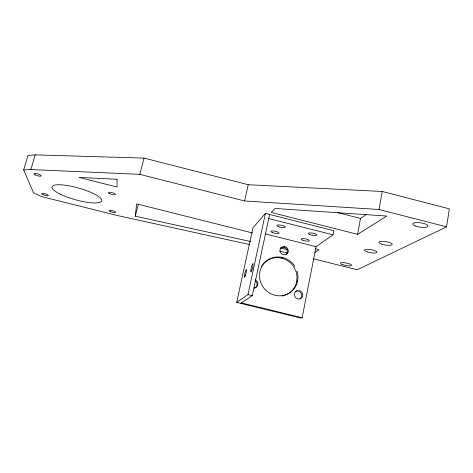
<?xml version="1.0" encoding="UTF-8"?>
<svg xmlns="http://www.w3.org/2000/svg" width="473" height="473" viewBox="0 0 473 473"><rect width="100%" height="100%" fill="white"/><g stroke="black" fill="none" stroke-linecap="round" stroke-linejoin="round"><path stroke-width="0.71" d="M284.693 295.323A19.641 18.867 51.5 0 0 296.701 281.512L297.694 280.938L298.031 275.901L297.062 270.905M296.701 281.512L297.038 276.504L296.074 271.532L293.887 266.938A19.641 18.867 51.5 0 0 262.74 264.543M250.737 241.543L135.272 216.196L136.62 203.845L252.517 232.97M313.297 258.761L357.221 269.758L446.559 226.839L449.35 208.83L382.208 191.482L248.23 184.724L144.058 158.088L35.209 154.872L27.99 155.41L23.65 169.937L33.565 192.86L41.636 196.597L116.997 215.422L249.36 244.529M23.65 169.937L30.857 169.553L139.842 174.342L244.612 200.972L379.003 209.504L382.208 191.482M357.588 234.336L386.766 216.049L274.967 208.469L271.384 212.466L357.588 234.336L360.503 218.443L366.492 214.34M333.057 234.833L333.843 230.718L265.412 213.382L252.943 227.809L236.695 302.389L301.112 318.128L302.141 317.755L316.07 246.652L333.057 234.833L268.735 218.567M240.651 303.353L252.298 295.649L269.616 214.446M236.695 302.389L247.976 294.59L265.412 213.382M244.612 200.972L248.23 184.724M135.272 216.196L138.317 204.36M139.842 174.342L144.058 158.088M30.857 169.553L35.209 154.872M284.048 247.355L284.965 246.599M281.807 258.205L282.718 257.507M314.906 252.47L319.05 249.691L315.473 248.792M280.323 248.035L287.543 249.62M279.578 251.175L287.489 252.913M241.348 302.891L302.141 317.755M247.976 294.59L252.298 295.649M265.318 233.887L316.07 246.652M337.639 212.608L360.503 218.443M379.003 209.504L446.559 226.839M297.694 280.938A19.754 18.967 51.4 0 1 270.237 293.449A19.754 18.967 51.4 0 1 264.336 262.941A19.754 18.967 51.4 0 1 294.862 266.281M280.117 248.491A4.239 4.056 46.7 0 1 287.277 252.399L286.922 253.404A4.239 4.056 46.7 0 1 286.319 254.279M295.282 291.634A4.316 4.127 56.1 0 1 297.334 291.019M298.428 291.137A4.316 4.127 56.1 0 1 299.929 298.912M299.433 290.617A4.346 4.151 56 0 1 301.999 297.458A4.346 4.151 56 0 1 294.91 296.672A4.346 4.151 56 0 1 298.339 290.493M255.562 281.015A4.328 4.192 51.6 0 1 254.427 288.294M255.385 279.821A4.352 4.216 51.5 0 1 254.113 287.986M283.339 295.731A19.641 18.867 51.5 0 1 281.938 296.033M261.161 266.896A19.641 18.867 51.5 0 1 261.906 265.69M117.038 179.273L117.026 187.018L78.908 177.393L117.038 179.273M288.211 251.666L287.856 252.683A4.263 4.074 46.6 0 1 280.046 249.626L280.406 248.609A4.263 4.074 46.6 0 1 288.211 251.666M381.61 244.127A6.77 1.732 9.3 0 0 392.229 244.541A6.77 1.732 9.3 0 0 382.935 241.313A6.77 1.732 9.3 0 0 381.61 244.127M342.86 264.779A5.706 1.271 10.5 0 0 351.569 265.312A5.706 1.271 10.5 0 0 343.463 262.651A5.706 1.271 10.5 0 0 342.86 264.779M59.628 193.835A25.844 6.048 15.7 0 0 101.074 201.764A25.844 6.048 15.7 0 0 69.85 185.99A25.844 6.048 15.7 0 0 59.628 193.835M110.097 211.425A3.346 0.757 14.9 0 0 115.513 212.436A3.346 0.757 14.9 0 0 111.539 210.485A3.346 0.757 14.9 0 0 110.097 211.425M42.954 194.639A3.423 0.751 16.1 0 0 48.305 195.633A3.423 0.751 16.1 0 0 43.906 193.563A3.423 0.751 16.1 0 0 42.954 194.639M367.095 251.861A6.368 1.549 9.8 0 0 376.987 252.322A6.368 1.549 9.8 0 0 368.13 249.312A6.368 1.549 9.8 0 0 367.095 251.861M415.489 226.059A7.734 2.182 8.1 0 0 427.888 226.325A7.734 2.182 8.1 0 0 417.6 222.57A7.734 2.182 8.1 0 0 415.489 226.059M35.315 174.915A3.79 0.916 16.7 0 0 41.204 175.98A3.79 0.916 16.7 0 0 36.303 173.567A3.79 0.916 16.7 0 0 35.315 174.915M109.423 193.569A3.666 0.911 15.2 0 0 115.353 194.645A3.666 0.911 15.2 0 0 111.001 192.387A3.666 0.911 15.2 0 0 109.423 193.569M309.549 234.466A4.304 1.1 10.9 0 0 316.656 235.264A4.304 1.1 10.9 0 0 311.553 232.958A4.304 1.1 10.9 0 0 309.549 234.466M278.236 226.561A4.292 1.117 11.5 0 0 285.225 227.324A4.292 1.117 11.5 0 0 279.933 224.971A4.292 1.117 11.5 0 0 278.236 226.561M272.212 232.485A4.127 1.035 11.7 0 0 278.916 233.242A4.127 1.035 11.7 0 0 273.784 231.007A4.127 1.035 11.7 0 0 272.212 232.485M302.377 240.077A4.139 1.023 11.1 0 0 309.188 240.869A4.139 1.023 11.1 0 0 304.24 238.682A4.139 1.023 11.1 0 0 302.377 240.077M251.873 270.101A4.239 0.603 -76 0 0 252.966 263.686A4.239 0.603 -76 0 0 250.921 269.58A4.239 0.603 -76 0 0 251.873 270.101M245.345 275.664A4.032 0.55 -76.1 0 0 246.415 269.533A4.032 0.55 -76.1 0 0 244.506 275.12A4.032 0.55 -76.1 0 0 245.345 275.664"/></g></svg>
